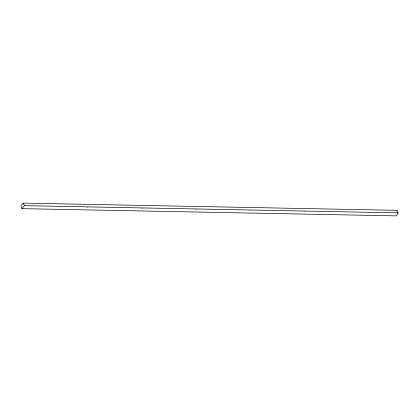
<?xml version="1.0" encoding="UTF-8"?>
<svg xmlns="http://www.w3.org/2000/svg" width="419" height="419" viewBox="0 0 419 419"><rect width="100%" height="100%" fill="white"/><g stroke="black" fill="none" stroke-linecap="round" stroke-linejoin="round"><path stroke-width="0.31" stroke-dasharray="2.1 1.57" d="M395.95 212.349L396.463 211.344M60.163 206.881L61.473 206.907M86.958 207.4L88.268 207.426M141.203 208.447L142.512 208.473M195.453 209.495L196.757 209.521M249.698 210.542L251.002 210.568M303.943 211.59L305.252 211.616"/><path stroke-width="0.63" d="M398.05 212.857L396.515 215.879L22.024 208.652L20.95 206.127L23.286 203.121L396.976 210.333L398.05 212.857L24.36 205.645L22.024 208.652M23.286 203.121L24.36 205.645"/></g></svg>
